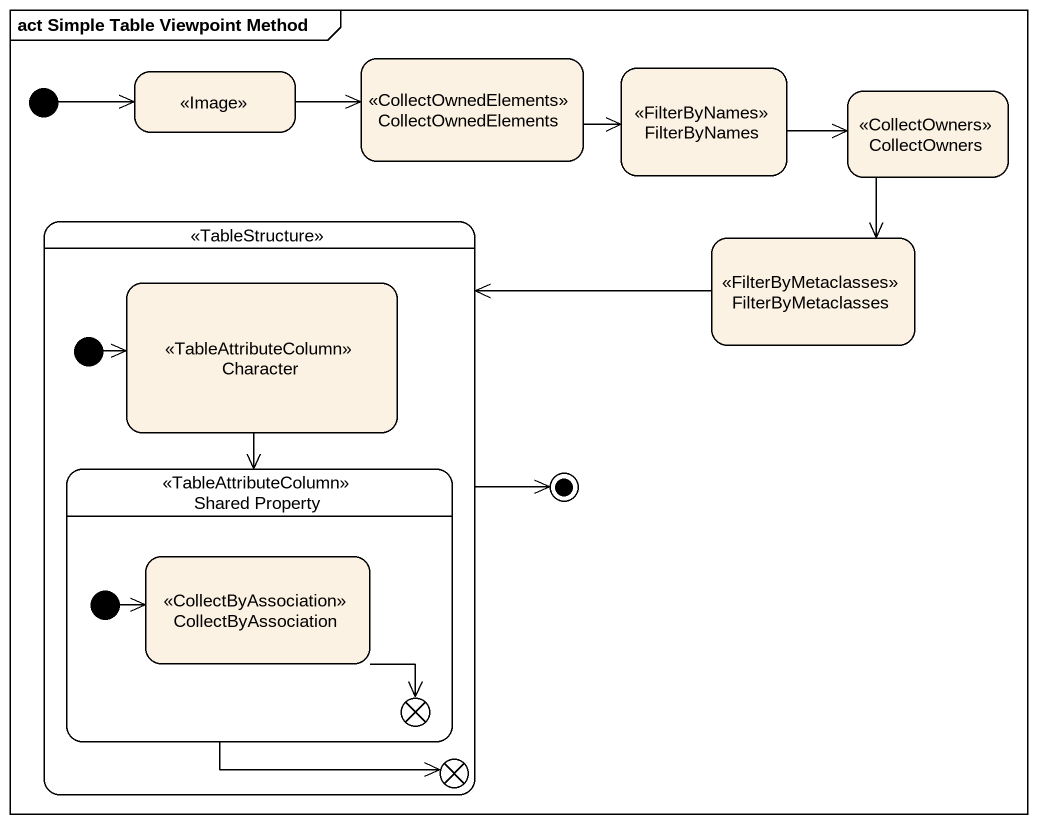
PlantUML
@startuml
mainframe act Simple Table Viewpoint Method
hide empty description
state CollectOwnedElements <<CollectOwnedElements>>
state FilterByNames <<FilterByNames>>
state " " as state1 <<Image>>
state CollectOwners <<CollectOwners>>
state " " as state2 <<TableStructure>> {
  state Character <<TableAttributeColumn>>
  state "Shared Property" as Shared_Property <<TableAttributeColumn>> {
    state CollectByAssociation <<CollectByAssociation>>
    state flowfinal1 <<end>>
    [*] -right-> CollectByAssociation
  }
  state flowfinal2 <<end>>
  [*] -right-> Character
}
state FilterByMetaclasses <<FilterByMetaclasses>>
[*] -right-> state1
CollectOwnedElements -right-> FilterByNames
FilterByNames -right-> CollectOwners
state1 -right-> CollectOwnedElements
CollectOwners --> FilterByMetaclasses
Character --> Shared_Property
FilterByMetaclasses -left-> state2
Shared_Property --> flowfinal2
CollectByAssociation --> flowfinal1
state2 -right-> [*]
@enduml
